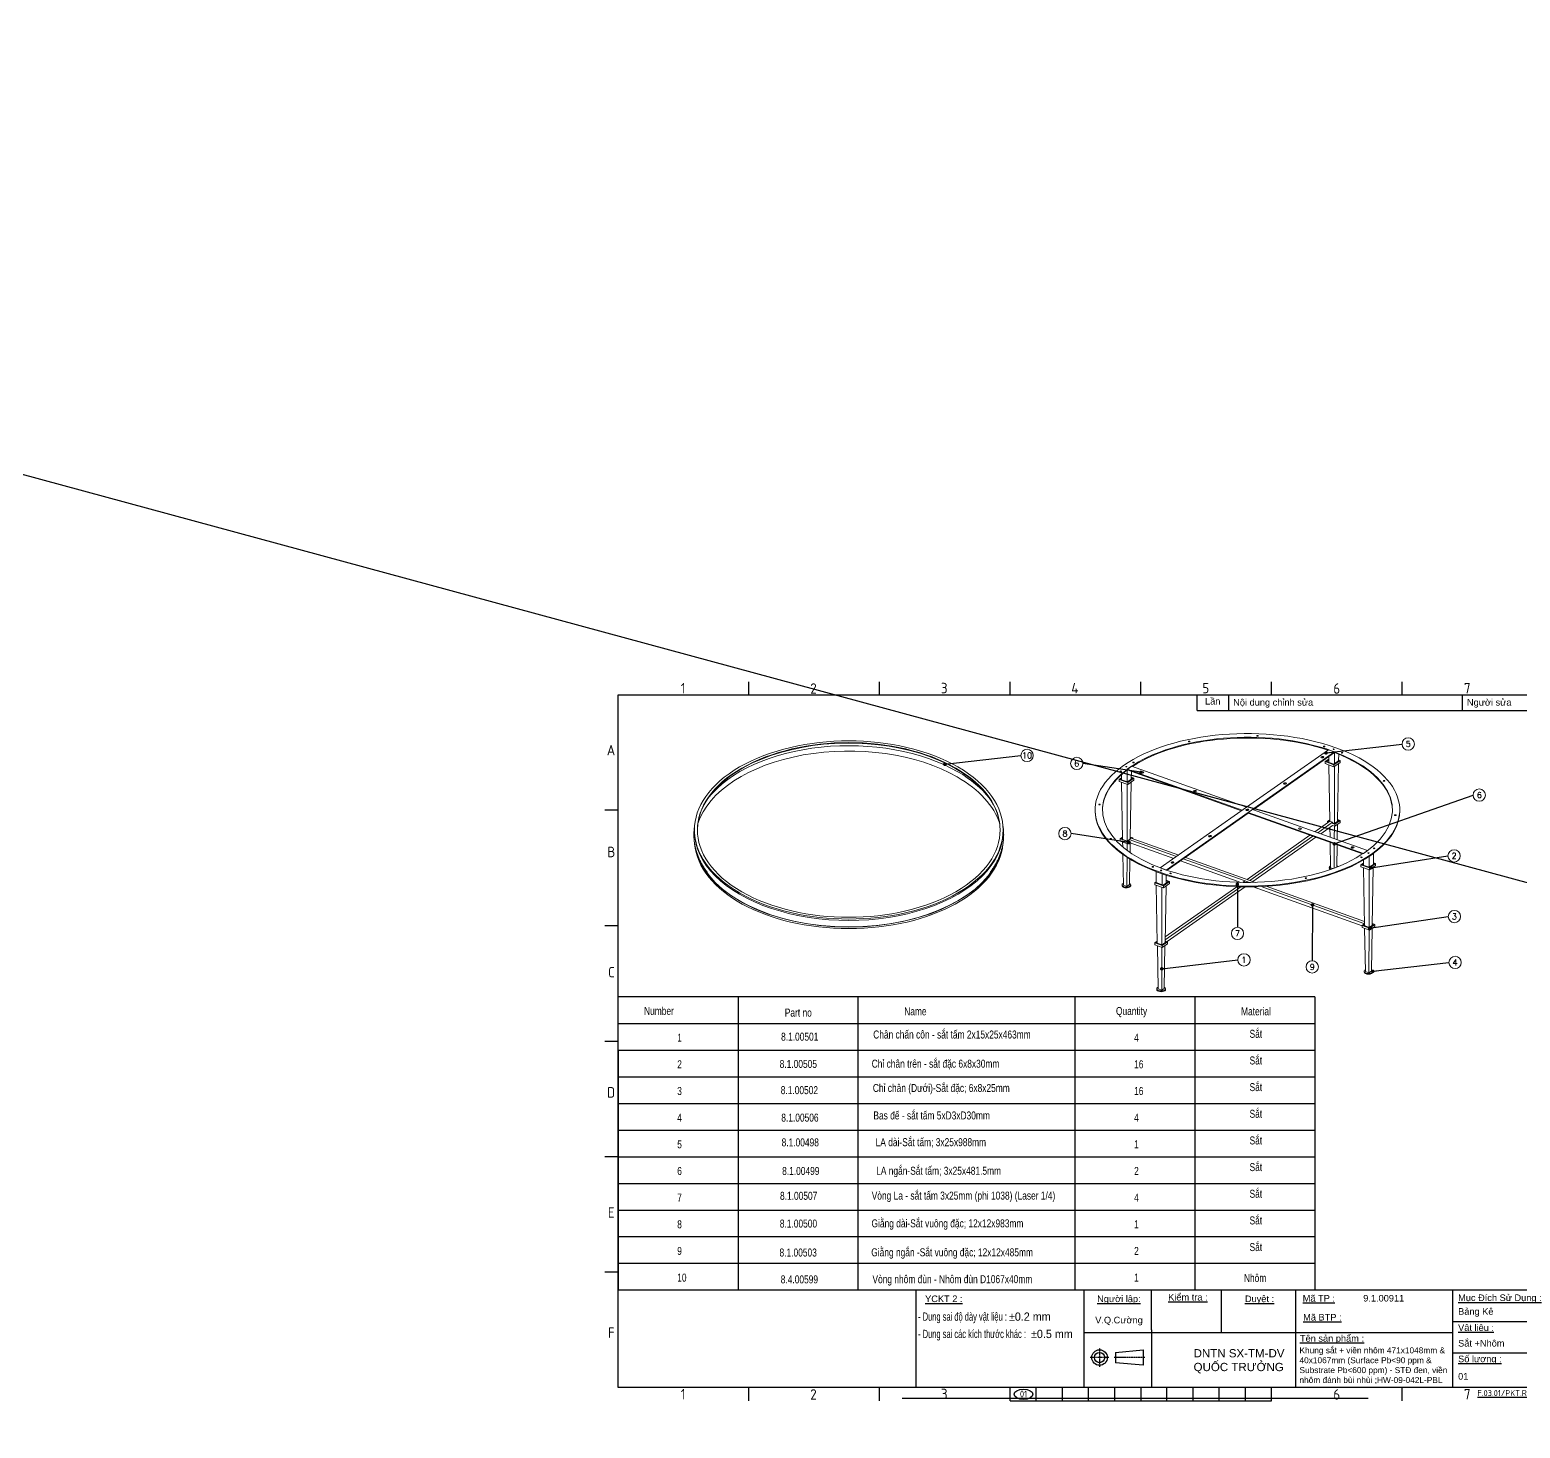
# Model space of a CAD drawing. Header units: millimetres. Extents: x -205945 to -46279, y 28253 to 108078.
# Drawn here: x -95726 to -90646, y 32865 to 37634 of the extents above; entities that cross this region are included whole.
import ezdxf
from ezdxf.enums import TextEntityAlignment as Align

# ---------------------------------------------------------------- set-up
doc = ezdxf.new("R2010")
doc.units = ezdxf.units.MM
for name, pattern in [('CENTER', [2, 1.25, -0.25, 0.25, -0.25]), ('CENTERX2', [4, 2.5, -0.5, 0.5, -0.5]), ('CONTPVMNIL', [0])]:
    doc.linetypes.add(name, pattern=pattern)
doc.layers.get('0').update_dxf_attribs({"linetype": 'CONTPVMNIL'})
for name, color, linetype in [('CENTER', 1, 'CENTERX2'), ('FRAME050', 6, 'Continuous'), ('MAIN', 7, 'Continuous')]:
    doc.layers.add(name, color=color, linetype=linetype)
doc.layers.add('from', color=7, linetype='Continuous', lineweight=13)
doc.styles.add('ISOCP', font='isocp')
doc.styles.add('SLDTEXTSTYLE3', font='TXT', dxfattribs={"width": 0.65, "bigfont": 'bigfont'})
doc.styles.get("Standard").update_dxf_attribs({"font": 'isocp.shx'})
doc.styles.add('style1', font='arial.ttf', dxfattribs={"width": 0.75})
doc.styles.add('TXT', font='txt.shx', dxfattribs={"bigfont": 'gbcbig.shx'})
doc.dimstyles.new('Dim7.5', dxfattribs={"dimtxt": 7.5, "dimasz": 4, "dimexe": 0, "dimexo": 0, "dimgap": 1, "dimtad": 1, "dimdsep": 46, "dimtxsty": 'Standard', "dimcen": 0, "dimclrd": 3, "dimclre": 3, "dimclrt": 7, "dimadec": 3, "dimazin": 2, "dimtp": 0.05, "dimtm": 0.05, "dimtfac": 0.7, "dimtofl": 0, "dimtmove": 0, "dimatfit": 3, "dimfxl": 0, "dimtolj": 1, "dimarcsym": 0})

# ---------------------------------------------------------------- blocks, each defined once
blk = doc.blocks.new('ẢERHAEEH')
at = {"layer": 'FRAME050'}
for p, q in [((-261.36, 213.96), (-261.36, 217.92)), ((-221.76, 213.96), (-221.76, 217.92)), ((-182.16, 213.96), (-182.16, 217.92)), ((-142.56, 213.96), (-142.56, 217.92)), ((-102.96, 213.96), (-102.96, 217.92)), ((-63.36, 213.96), (-63.36, 217.92)), ((-23.76, 213.96), (-23.76, 217.92)), ((-300.96, 178.96), (-304.92, 178.96)), ((0, 178.96), (-3.96, 178.96)), ((-300.96, 143.96), (-304.92, 143.96)), ((0, 143.96), (-3.96, 143.96)), ((-304.92, 108.96), (-300.96, 108.96)), ((-3.96, 108.96), (0, 108.96)), ((-300.96, 73.96), (-304.92, 73.96)), ((0, 73.96), (-3.96, 73.96)), ((-300.96, 38.96), (-304.92, 38.96)), ((0, 38.96), (-3.96, 38.96)), ((-261.36, 0), (-261.36, 3.96)), ((-221.76, 0), (-221.76, 3.96)), ((-182.16, 0), (-182.16, 3.96)), ((-182.16, 0), (-102.96, 0)), ((-174.24, 0), (-174.24, 3.96)), ((-166.32, 0), (-166.32, 3.96)), ((-158.4, 0), (-158.4, 3.96)), ((-150.48, 0), (-150.48, 3.96)), ((-142.56, 3.96), (-142.56, 0)), ((-134.64, 0), (-134.64, 3.96)), ((-126.72, 0), (-126.72, 3.96)), ((-118.8, 0), (-118.8, 3.96)), ((-110.88, 0), (-110.88, 3.96)), ((-102.96, 0), (-102.96, 3.96)), ((-63.36, 0), (-63.36, 3.96)), ((-23.76, 0), (-23.76, 3.96))]:
    blk.add_line(p, q, dxfattribs=at)
at = {"layer": 'MAIN', "color": 7, "linetype": 'Continuous'}
blk.add_lwpolyline([(-300.96, 213.96), (-3.96, 213.96), (-3.96, 3.96), (-300.96, 3.96)], close=True, dxfattribs=at)
at = {"layer": 'FRAME050', "style": 'ISOCP'}
for s, p in [('1', (-281.95, 214.36)), ('2', (-242.72, 214.28)), ('3', (-203.13, 214.42)), ('4', (-163.63, 214.36)), ('5', (-123.93, 214.42)), ('6', (-84.25, 214.28)), ('7', (-44.67, 214.36)), ('8', (-9.03, 214.36)), ('A', (-3.41, 201.17)), ('A', (-304.37, 195.59)), ('B', (-304.21, 164.74)), ('B', (-3.25, 164.74)), ('C', (-303.97, 128.3)), ('C', (-3.01, 128.3)), ('D', (-304.3, 91.87)), ('D', (-3.34, 91.87)), ('E', (-304.05, 55.44)), ('E', (-3.09, 55.44)), ('F', (-304.05, 19.01)), ('1', (-281.95, 0.4)), ('2', (-242.72, 0.32)), ('3', (-203.13, 0.46)), ('6', (-84.25, 0.32)), ('7', (-44.67, 0.4)), ('8', (-9.03, 0.4))]:
    blk.add_text(s, height=3.17, dxfattribs=at).set_placement(p)
blk = doc.blocks.new('1233123')
at = {"color": 0, "linetype": 'Continuous', "lineweight": 0, "extrusion": (5.55112e-17, 0.816497, 0.57735)}
for p, q in [((-95702.2, 43919), (-95702.2, 43914.1)), ((-94650.2, 43919), (-94650.2, 43914.1))]:
    blk.add_line(p, q, dxfattribs=at)
at = {"color": 0, "linetype": 'Continuous', "lineweight": 0, "extrusion": (-8.71792e-18, -5.55112e-17, -1)}
blk.add_ellipse((-95176.2, 43919), major_axis=(526, 0), ratio=0.57735, start_param=-0.785398, end_param=5.497787, dxfattribs=at)
at = {"color": 0, "linetype": 'Continuous', "lineweight": 0, "extrusion": (-6.33223e-17, 5.55112e-17, -1)}
blk.add_ellipse((-95176.2, 43919), major_axis=(516, 0), ratio=0.57735, start_param=-0.785398, end_param=5.497787, dxfattribs=at)
at = {"color": 0, "linetype": 'Continuous', "lineweight": 0, "extrusion": (-5.93472e-17, -1.11022e-16, -1)}
blk.add_ellipse((-95176.2, 43917.3), major_axis=(-516, 0), ratio=0.57735, start_param=0.002741, end_param=2.356194, dxfattribs=at)
at = {"color": 0, "linetype": 'Continuous', "lineweight": 0, "extrusion": (-2.41367e-17, -1.11022e-16, -1)}
blk.add_ellipse((-95176.2, 43886.3), major_axis=(-523, 0), ratio=0.57735, start_param=0.181759, end_param=2.356194, dxfattribs=at)
at = {"color": 0, "linetype": 'Continuous', "lineweight": 0, "extrusion": (-1.92686e-16, -1.11022e-16, -1)}
blk.add_ellipse((-95176.2, 43902.7), major_axis=(526, 0), ratio=0.57735, start_param=-2.716135, end_param=-0.785398, dxfattribs=at)
at = {"color": 0, "linetype": 'Continuous', "lineweight": 0, "extrusion": (6.38779e-17, 5.55112e-17, -1)}
blk.add_ellipse((-95176.2, 43917.3), major_axis=(516, 0), ratio=0.57735, start_param=-0.785398, end_param=-0.002741, dxfattribs=at)
at = {"color": 0, "linetype": 'Continuous', "lineweight": 0, "extrusion": (-3.98239e-17, -5.55112e-17, -1)}
blk.add_ellipse((-95176.2, 43886.3), major_axis=(523, 0), ratio=0.57735, start_param=-0.785398, end_param=-0.181759, dxfattribs=at)
at = {"color": 0, "linetype": 'Continuous', "lineweight": 0, "extrusion": (-1.35337e-16, 5.55112e-17, -1)}
blk.add_ellipse((-95176.2, 43902.7), major_axis=(526, 0), ratio=0.57735, start_param=-0.785398, end_param=-0.425458, dxfattribs=at)
at = {"color": 0, "linetype": 'Continuous', "lineweight": 0, "extrusion": (-2.63754e-17, -1.66533e-16, -1)}
blk.add_ellipse((-95176.2, 43902.7), major_axis=(-528, 0), ratio=0.57735, start_param=-0.024089, end_param=0.024089, dxfattribs=at)
at = {"color": 0, "linetype": 'Continuous', "lineweight": 0, "extrusion": (-3.56249e-17, -2.22045e-16, -1)}
blk.add_ellipse((-95176.2, 43914.1), major_axis=(526, 0), ratio=0.57735, start_param=0, end_param=3.141593, dxfattribs=at)
at = {"color": 0, "linetype": 'Continuous', "lineweight": 0, "extrusion": (-7.89729e-17, -5.18833e-33, -1)}
blk.add_ellipse((-95176.2, 43902.7), major_axis=(528, 0), ratio=0.57735, start_param=-0.024089, end_param=0.024089, dxfattribs=at)
at = {"color": 0, "linetype": 'Continuous', "lineweight": 0, "extrusion": (-8.76257e-17, -5.7568e-33, -1)}
blk.add_ellipse((-95176.2, 43886.3), major_axis=(526, 0), ratio=0.57735, start_param=0.048151, end_param=3.093441, dxfattribs=at)
at = {"color": 0, "linetype": 'Continuous', "lineweight": 0, "extrusion": (-8.37263e-17, -1.66533e-16, -1)}
blk.add_ellipse((-95176.2, 43891.2), major_axis=(526, 0), ratio=0.57735, start_param=0.094455, end_param=3.047138, dxfattribs=at)
at = {"color": 0, "linetype": 'Continuous', "lineweight": 0, "extrusion": (-7.97674e-17, -1.11022e-16, -1)}
blk.add_ellipse((-95176.2, 43891.2), major_axis=(525, 0), ratio=0.57735, start_param=0.166792, end_param=2.974801, dxfattribs=at)
at = {"color": 0, "linetype": 'Continuous', "lineweight": 0}
for points, knots in [([(-95704.1, 43910), (-95704, 43912.1), (-95703.9, 43914.2), (-95703.4, 43920.4), (-95703, 43924.5), (-95702.2, 43930.3), (-95701.9, 43931.9), (-95701.6, 43933.6)], [0, 0, 0, 0, 10.000535, 10.000535, 29.680213, 29.680213, 37.707064, 37.707064, 37.707064, 37.707064]), ([(-95658.8, 43775), (-95658.8, 43775), (-95658.8, 43775), (-95658.8, 43775), (-95658.8, 43775), (-95658.8, 43775), (-95658.8, 43775), (-95658.8, 43775), (-95658.8, 43775), (-95658.8, 43775), (-95658.8, 43775), (-95658.8, 43775), (-95658.8, 43775), (-95658.8, 43775), (-95658.8, 43775), (-95658.8, 43775), (-95658.8, 43775), (-95658.9, 43775), (-95658.9, 43775), (-95658.9, 43775), (-95658.9, 43775), (-95658.9, 43775.1), (-95658.9, 43775.1), (-95659, 43775.2), (-95659.1, 43775.3), (-95659.3, 43775.7), (-95659.5, 43775.9), (-95660.2, 43776.9), (-95660.8, 43777.6), (-95662.6, 43780.1), (-95663.9, 43782), (-95667.6, 43787.3), (-95669.9, 43790.9), (-95674.5, 43798.4), (-95676.7, 43802.3), (-95681, 43810.1), (-95683, 43814.1), (-95686.7, 43822), (-95688.4, 43826.1), (-95691.6, 43834.1), (-95693.1, 43838.2), (-95695.7, 43846.3), (-95696.9, 43850.4), (-95699.1, 43858.6), (-95700, 43862.7), (-95701.6, 43871), (-95702.2, 43875.1), (-95703.3, 43883.4), (-95703.6, 43887.6), (-95704, 43892.9), (-95704, 43894.1), (-95704.1, 43895.3)], [311.941518, 311.941518, 311.941518, 311.941518, 311.946159, 311.946159, 311.953733, 311.953733, 311.957995, 311.957995, 311.963685, 311.963685, 311.968411, 311.968411, 311.973879, 311.973879, 311.981667, 311.981667, 311.994492, 311.994492, 312.018844, 312.018844, 312.072696, 312.072696, 312.214838, 312.214838, 312.640933, 312.640933, 313.918482, 313.918482, 317.750251, 317.750251, 327.737006, 327.737006, 346.686207, 346.686207, 367.13536, 367.13536, 387.537011, 387.537011, 407.879458, 407.879458, 428.15108, 428.15108, 448.339428, 448.339428, 468.431809, 468.431809, 488.416256, 488.416256, 508.283004, 508.283004, 513.942314, 513.942314, 513.942314, 513.942314]), ([(-94648.4, 43895.3), (-94648.5, 43893.2), (-94648.6, 43891.1), (-94649.1, 43884.9), (-94649.5, 43880.8), (-94650.6, 43872.6), (-94651.3, 43868.5), (-94653, 43860.3), (-94654, 43856.3), (-94656.2, 43848.2), (-94657.4, 43844.1), (-94660.1, 43836.1), (-94661.6, 43832.1), (-94664.9, 43824.1), (-94666.6, 43820.1), (-94670.4, 43812.2), (-94672.4, 43808.3), (-94676.7, 43800.5), (-94679, 43796.6), (-94683.8, 43788.9), (-94686.4, 43785.1), (-94690.4, 43779.4), (-94691.7, 43777.6), (-94693.2, 43775.5), (-94693.3, 43775.4), (-94693.4, 43775.2), (-94693.5, 43775.1), (-94693.6, 43775), (-94693.6, 43775), (-94693.6, 43775), (-94693.6, 43775), (-94693.6, 43775), (-94693.6, 43775), (-94693.6, 43775), (-94693.6, 43775), (-94693.6, 43775), (-94693.6, 43775), (-94693.6, 43775), (-94693.6, 43775), (-94693.6, 43775), (-94693.6, 43775), (-94693.6, 43775), (-94693.6, 43775), (-94693.6, 43775), (-94693.6, 43775), (-94693.6, 43775)], [0, 0, 0, 0, 10.000535, 10.000535, 29.680213, 29.680213, 49.450142, 49.450142, 69.341224, 69.341224, 89.34704, 89.34704, 109.457595, 109.457595, 129.661049, 129.661049, 149.945021, 149.945021, 170.297434, 170.297434, 190.707044, 190.707044, 200.934671, 200.934671, 201.476746, 201.476746, 201.883789, 201.883789, 201.922412, 201.922412, 201.953786, 201.953786, 201.969593, 201.969593, 201.973514, 201.973514, 201.977446, 201.977446, 201.981387, 201.981387, 201.985325, 201.985325, 201.993278, 201.993278, 201.999514, 201.999514, 201.999514, 201.999514]), ([(-94650.8, 43933.6), (-94650.4, 43931.1), (-94650, 43928.6), (-94649.2, 43921.9), (-94648.8, 43917.7), (-94648.5, 43912.4), (-94648.4, 43911.2), (-94648.4, 43910)], [476.235586, 476.235586, 476.235586, 476.235586, 488.41631, 488.41631, 508.283057, 508.283057, 513.942314, 513.942314, 513.942314, 513.942314])]:
    blk.add_open_spline(points, degree=3, knots=knots, dxfattribs=at)

msp = doc.modelspace()

# ---------------------------------------------------------------- linework, layer by layer
at = {"ltscale": 30}
for p, q in [((-135875.365, 47014.308), (-66788.624, 28252.757)), ((-91345.635, 34336.248, 0), (-93721.16, 34336.248, 0)), ((-93312.069, 34336.248, 0), (-93312.069, 33336.248, 0)), ((-92902.978, 33336.248, 0), (-92902.978, 34336.248, 0)), ((-92163.817, 34336.248, 0), (-92163.817, 33336.248, 0)), ((-91754.726, 34336.248, 0), (-91754.726, 33336.248, 0)), ((-91345.635, 34336.248, 0), (-91345.635, 33336.248, 0)), ((-93721.16, 34245.339, 0), (-91345.635, 34245.339, 0)), ((-93721.16, 34154.43, 0), (-93721.16, 33336.248, 0)), ((-93721.16, 34154.43, 0), (-91345.635, 34154.43, 0)), ((-93721.16, 34063.521, 0), (-91345.635, 34063.521, 0)), ((-93721.16, 33972.612, 0), (-91345.635, 33972.612, 0)), ((-93721.16, 33881.703, 0), (-91345.635, 33881.703, 0)), ((-93721.16, 33790.794, 0), (-91345.635, 33790.794, 0)), ((-93721.16, 33699.885, 0), (-91345.635, 33699.885, 0)), ((-93721.16, 33608.976, 0), (-91345.635, 33608.976, 0)), ((-91345.635, 33518.067, 0), (-93721.16, 33518.067, 0)), ((-91345.635, 33427.158, 0), (-93721.16, 33427.158, 0))]:
    msp.add_line(p, q, dxfattribs=at)
at = {"color": 0, "linetype": 'Continuous', "lineweight": 0, "extrusion": (0, 0.865351, 0.501167)}
for p, q in [((-91299.327, 35178.717, 0), (-91578.779, 34982.249, 0)), ((-91572.933, 34964.774, 0), (-91278.97, 35171.444, 0)), ((-91279.02, 35168.813, 0), (-91555.973, 34974.102, 0)), ((-91278.97, 35171.444, 0), (-91299.327, 35178.717, 0)), ((-91298.893, 35154.841, 0), (-91298.558, 35135.625, 0)), ((-91278.908, 35168.771, 0), (-91279.017, 35131.605, 0)), ((-91264.672, 35163.197, 0), (-91265.051, 35141.424, 0)), ((-91985.398, 35109.36, 0), (-91985.516, 35069.289, 0)), ((-91970.799, 35122.302, 0), (-91985.311, 35112.099, 0)), ((-91985.311, 35112.099, 0), (-91593.29, 34972.047, 0)), ((-91595.739, 34970.326, 0), (-91985.24, 35109.478, 0)), ((-91971.152, 35104.445, 0), (-91971.617, 35077.696, 0)), ((-91578.779, 34982.249, 0), (-91970.799, 35122.302, 0)), ((-91298.743, 35146.229, 0), (-91310.423, 35138.017, 0)), ((-91310.423, 35138.017, 0), (-91310.423, 35131.094, 0)), ((-91310.423, 35138.017, 0), (-91281.108, 35127.544, 0)), ((-91281.108, 35120.622, 0), (-91310.423, 35131.094, 0)), ((-91306.238, 35138.369, 0), (-91298.698, 35143.67, 0)), ((-91281.81, 35129.641, 0), (-91306.238, 35138.369, 0)), ((-91298.579, 35136.831, 0), (-91299.709, 35136.036, 0)), ((-91298.404, 35126.801, 0), (-91295.053, 34934.549, 0)), ((-91264.396, 35141.884, 0), (-91281.81, 35129.641, 0)), ((-91281.108, 35127.544, 0), (-91260.212, 35142.236, 0)), ((-91260.212, 35135.313, 0), (-91281.108, 35120.622, 0)), ((-91281.108, 35127.544, 0), (-91281.108, 35120.622, 0)), ((-91279.045, 35122.072, 0), (-91279.62, 34926.848, 0)), ((-91265.218, 35131.793, 0), (-91268.659, 34933.799, 0)), ((-91265.039, 35142.114, 0), (-91264.396, 35141.884, 0)), ((-91260.212, 35142.236, 0), (-91265.007, 35143.949, 0)), ((-91260.212, 35142.236, 0), (-91260.212, 35135.313, 0)), ((-92005.159, 35082.606, 0), (-92012.841, 35077.205, 0)), ((-92012.841, 35077.205, 0), (-92012.841, 35070.282, 0)), ((-92012.841, 35077.205, 0), (-91983.527, 35066.732, 0)), ((-91983.527, 35059.809, 0), (-92012.841, 35070.282, 0)), ((-92008.657, 35077.556, 0), (-92005.114, 35080.047, 0)), ((-91984.229, 35068.829, 0), (-92008.657, 35077.556, 0)), ((-92005.344, 35093.241, 0), (-92005.048, 35076.267, 0)), ((-92004.894, 35067.443, 0), (-92001.505, 34872.99, 0)), ((-91985.542, 35060.529, 0), (-91986.11, 34867.491, 0)), ((-91966.815, 35081.072, 0), (-91984.229, 35068.829, 0)), ((-91983.527, 35066.732, 0), (-91962.63, 35081.423, 0)), ((-91962.63, 35074.501, 0), (-91983.527, 35059.809, 0)), ((-91983.527, 35066.732, 0), (-91983.527, 35059.809, 0)), ((-91971.784, 35068.065, 0), (-91975.134, 34875.323, 0)), ((-91971.529, 35082.756, 0), (-91966.815, 35081.072, 0)), ((-91962.63, 35081.423, 0), (-91971.497, 35084.591, 0)), ((-91962.63, 35081.423, 0), (-91962.63, 35074.501, 0)), ((-92094.856, 34970.916, 0), (-92094.856, 34973.512, 0)), ((-91578.779, 34982.249, 0), (-91872.825, 34775.521, 0)), ((-91852.468, 34768.248, 0), (-91572.933, 34964.774, 0)), ((-91572.933, 34962.178, 0), (-91849.837, 34767.502, 0)), ((-91572.933, 34964.774, 0), (-91180.796, 34824.681, 0)), ((-91183.533, 34823.063, 0), (-91572.933, 34962.178, 0)), ((-91166.285, 34834.883, 0), (-91558.421, 34974.977, 0)), ((-91056.856, 34970.916, 0), (-91056.856, 34973.512, 0)), ((-91295.174, 34934.592, 0), (-91345.784, 34899.011, 0)), ((-91285.402, 34931.101, 0), (-91336.013, 34895.52, 0)), ((-91285.942, 34920.338, 0), (-91326.219, 34892.021, 0)), ((-91295.137, 34939.359, 0), (-91303.449, 34933.515, 0)), ((-91303.449, 34933.515, 0), (-91303.449, 34928.774, 0)), ((-91303.449, 34933.515, 0), (-91298.978, 34931.918, 0)), ((-91299.265, 34933.867, 0), (-91295.092, 34936.8, 0)), ((-91297.236, 34933.142, 0), (-91299.265, 34933.867, 0)), ((-91285.402, 34931.101, 0), (-91295.174, 34934.592, 0)), ((-91294.698, 34914.182, 0), (-91294.112, 34880.55, 0)), ((-91285.942, 34927.26, 0), (-91278.206, 34924.497, 0)), ((-91278.206, 34917.574, 0), (-91285.942, 34920.338, 0)), ((-91285.402, 34927.64, 0), (-91285.402, 34931.101, 0)), ((-91278.907, 34926.594, 0), (-91285.402, 34928.914, 0)), ((-91279.646, 34918.088, 0), (-91279.771, 34875.427, 0)), ((-91264.396, 34936.796, 0), (-91278.907, 34926.594, 0)), ((-91278.206, 34924.497, 0), (-91260.212, 34937.148, 0)), ((-91260.212, 34930.225, 0), (-91278.206, 34917.574, 0)), ((-91278.206, 34924.497, 0), (-91278.206, 34917.574, 0)), ((-91268.827, 34924.168, 0), (-91269.736, 34871.842, 0)), ((-91268.581, 34938.291, 0), (-91264.396, 34936.796, 0)), ((-91260.212, 34937.148, 0), (-91268.549, 34940.126, 0)), ((-91260.212, 34937.148, 0), (-91260.212, 34930.225, 0)), ((-92001.627, 34880.001, 0), (-92009.939, 34874.157, 0)), ((-92009.939, 34874.157, 0), (-91984.696, 34865.139, 0)), ((-92009.939, 34874.157, 0), (-92009.939, 34867.234, 0)), ((-91984.696, 34858.216, 0), (-92009.939, 34867.234, 0)), ((-92005.755, 34874.509, 0), (-92001.582, 34877.442, 0)), ((-91985.398, 34867.236, 0), (-92005.755, 34874.509, 0)), ((-92001.351, 34864.166, 0), (-92001.06, 34847.483, 0)), ((-91986.136, 34858.731, 0), (-91986.204, 34835.668, 0)), ((-91979.182, 34871.606, 0), (-91985.398, 34867.236, 0)), ((-91984.696, 34865.139, 0), (-91979.182, 34869.016, 0)), ((-91984.696, 34865.139, 0), (-91984.696, 34858.216, 0)), ((-91979.182, 34862.093, 0), (-91984.696, 34858.216, 0)), ((-91972.216, 34877.374, 0), (-91979.182, 34872.477, 0)), ((-91979.182, 34872.477, 0), (-91979.182, 34862.093, 0)), ((-91979.182, 34872.477, 0), (-91817.219, 34814.615, 0)), ((-91979.182, 34862.093, 0), (-91827.012, 34807.729, 0)), ((-91975.388, 34860.738, 0), (-91975.952, 34828.295, 0)), ((-91975.071, 34878.934, 0), (-91970.886, 34877.438, 0)), ((-91966.702, 34877.79, 0), (-91975.04, 34880.769, 0)), ((-91972.216, 34877.374, 0), (-91810.253, 34819.512, 0)), ((-91970.886, 34877.438, 0), (-91971.395, 34877.081, 0)), ((-91968.952, 34876.208, 0), (-91966.702, 34877.79, 0)), ((-91966.702, 34877.79, 0), (-91966.702, 34875.404, 0)), ((-91362.744, 34887.087, 0), (-91577.259, 34736.273, 0)), ((-91352.973, 34883.596, 0), (-91567.487, 34732.782, 0)), ((-91343.179, 34880.097, 0), (-91557.694, 34729.283, 0)), ((-91293.796, 34862.455, 0), (-91292.291, 34776.093, 0)), ((-91279.824, 34857.463, 0), (-91280.066, 34775.222, 0)), ((-91270.047, 34853.97, 0), (-91271.357, 34778.561, 0)), ((-92000.606, 34821.447, 0), (-91998.781, 34716.735, 0)), ((-91986.274, 34811.708, 0), (-91986.567, 34712.372, 0)), ((-91976.348, 34805.48, 0), (-91977.86, 34718.493, 0)), ((-91804.207, 34799.582, 0), (-91598.811, 34726.203, 0)), ((-91794.413, 34806.467, 0), (-91574.453, 34727.885, 0)), ((-91787.448, 34811.364, 0), (-91567.487, 34732.782, 0)), ((-91180.796, 34824.681, 0), (-91166.285, 34834.883, 0)), ((-91180.482, 34802.416, 0), (-91180.173, 34784.652, 0)), ((-91160.468, 34814.822, 0), (-91160.62, 34814.877, 0)), ((-91160.468, 34814.822, 0), (-91160.578, 34777.651, 0)), ((-91145.957, 34825.025, 0), (-91160.468, 34814.822, 0)), ((-91145.957, 34825.025, 0), (-91146.611, 34787.354, 0)), ((-91146.108, 34825.079, 0), (-91145.957, 34825.025, 0)), ((-91887.316, 34762.737, 0), (-91887.208, 34762.813, 0)), ((-91887.316, 34762.737, 0), (-91886.663, 34725.294, 0)), ((-91866.959, 34755.465, 0), (-91887.316, 34762.737, 0)), ((-91872.825, 34775.521, 0), (-91852.468, 34768.248, 0)), ((-91866.959, 34755.465, 0), (-91867.068, 34718.294, 0)), ((-91866.851, 34755.541, 0), (-91866.959, 34755.465, 0)), ((-91852.703, 34750.906, 0), (-91853.178, 34723.626, 0)), ((-91296.83, 34776.972, 0), (-91296.83, 34774.376, 0)), ((-91292.291, 34776.093, 0), (-91284.873, 34773.443, 0)), ((-91180.304, 34792.159, 0), (-91189.081, 34785.988, 0)), ((-91189.081, 34785.988, 0), (-91189.081, 34779.065, 0)), ((-91189.081, 34785.988, 0), (-91159.767, 34775.515, 0)), ((-91159.767, 34768.593, 0), (-91189.081, 34779.065, 0)), ((-91184.897, 34786.34, 0), (-91180.259, 34789.6, 0)), ((-91160.468, 34777.612, 0), (-91184.897, 34786.34, 0)), ((-91180.019, 34775.828, 0), (-91176.575, 34578.279, 0)), ((-91160.603, 34768.891, 0), (-91161.181, 34572.779, 0)), ((-91143.054, 34789.855, 0), (-91160.468, 34777.612, 0)), ((-91159.767, 34775.515, 0), (-91138.87, 34790.207, 0)), ((-91138.87, 34783.284, 0), (-91159.767, 34768.593, 0)), ((-91159.767, 34775.515, 0), (-91159.767, 34768.593, 0)), ((-91146.779, 34777.724, 0), (-91150.22, 34579.729, 0)), ((-91146.546, 34791.103, 0), (-91143.054, 34789.855, 0)), ((-91138.87, 34790.207, 0), (-91146.514, 34792.938, 0)), ((-91138.87, 34790.207, 0), (-91138.87, 34783.284, 0)), ((-92003.321, 34717.614, 0), (-92003.321, 34715.018, 0)), ((-91998.781, 34716.735, 0), (-91986.567, 34712.372, 0)), ((-91986.567, 34712.372, 0), (-91977.86, 34718.493, 0)), ((-91973.321, 34717.614, 0), (-91973.321, 34715.018, 0)), ((-91886.72, 34728.537, 0), (-91891.5, 34725.176, 0)), ((-91891.5, 34725.176, 0), (-91891.5, 34718.253, 0)), ((-91891.5, 34725.176, 0), (-91862.186, 34714.703, 0)), ((-91862.186, 34707.78, 0), (-91891.5, 34718.253, 0)), ((-91887.316, 34725.527, 0), (-91886.675, 34725.978, 0)), ((-91862.887, 34716.8, 0), (-91887.316, 34725.527, 0)), ((-91886.509, 34716.47, 0), (-91883.066, 34518.921, 0)), ((-91867.094, 34709.534, 0), (-91867.671, 34513.421, 0)), ((-91845.473, 34729.043, 0), (-91862.887, 34716.8, 0)), ((-91862.186, 34714.703, 0), (-91841.289, 34729.394, 0)), ((-91841.289, 34722.471, 0), (-91862.186, 34707.78, 0)), ((-91862.186, 34714.703, 0), (-91862.186, 34707.78, 0)), ((-91853.345, 34713.996, 0), (-91856.71, 34520.371, 0)), ((-91612.551, 34711.461, 0), (-91856.368, 34540.046, 0)), ((-91598.391, 34711.055, 0), (-91855.998, 34529.945, 0)), ((-91852.002, 34724.453, 0), (-91853.156, 34724.865, 0)), ((-91853.037, 34731.745, 0), (-91845.473, 34729.043, 0)), ((-91841.289, 34729.394, 0), (-91853.005, 34733.58, 0)), ((-91583.925, 34710.842, 0), (-91849.469, 34524.151, 0)), ((-91841.289, 34729.394, 0), (-91841.289, 34722.471, 0)), ((-91584.224, 34731.376, 0), (-91591.78, 34726.064, 0)), ((-91574.453, 34727.885, 0), (-91577.225, 34725.936, 0)), ((-91574.453, 34727.885, 0), (-91569.061, 34725.959, 0)), ((-91567.487, 34732.782, 0), (-91549.323, 34726.293, 0)), ((-91556.245, 34710.996, 0), (-91185.01, 34578.37, 0)), ((-91529.561, 34711.847, 0), (-91178.739, 34586.513, 0)), ((-91511.589, 34712.812, 0), (-91176.836, 34593.219, 0)), ((-91179.495, 34583.322, 0), (-91185.01, 34579.445, 0)), ((-91185.01, 34579.445, 0), (-91185.01, 34572.523, 0)), ((-91185.01, 34579.445, 0), (-91159.767, 34570.427, 0)), ((-91159.767, 34563.504, 0), (-91185.01, 34572.523, 0)), ((-91180.825, 34579.797, 0), (-91176.653, 34582.73, 0)), ((-91160.468, 34572.524, 0), (-91180.825, 34579.797, 0)), ((-91176.743, 34587.916, 0), (-91178.739, 34586.513, 0)), ((-91178.739, 34586.513, 0), (-91178.739, 34583.052, 0)), ((-91176.421, 34569.454, 0), (-91173.852, 34422.024, 0)), ((-91161.206, 34564.019, 0), (-91161.637, 34417.66, 0)), ((-91145.957, 34582.727, 0), (-91160.468, 34572.524, 0)), ((-91159.767, 34570.427, 0), (-91141.772, 34583.078, 0)), ((-91141.772, 34576.155, 0), (-91159.767, 34563.504, 0)), ((-91159.767, 34570.427, 0), (-91159.767, 34563.504, 0)), ((-91150.387, 34570.099, 0), (-91152.93, 34423.781, 0)), ((-91150.142, 34584.222, 0), (-91145.957, 34582.727, 0)), ((-91141.772, 34583.078, 0), (-91150.11, 34586.057, 0)), ((-91141.772, 34583.078, 0), (-91141.772, 34576.155, 0)), ((-91883.188, 34525.931, 0), (-91891.5, 34520.088, 0)), ((-91891.5, 34520.088, 0), (-91891.5, 34513.165, 0)), ((-91891.5, 34520.088, 0), (-91866.257, 34511.069, 0)), ((-91866.257, 34504.147, 0), (-91891.5, 34513.165, 0)), ((-91887.316, 34520.439, 0), (-91883.143, 34523.373, 0)), ((-91866.959, 34513.166, 0), (-91887.316, 34520.439, 0)), ((-91882.912, 34510.097, 0), (-91880.342, 34362.666, 0)), ((-91867.697, 34504.661, 0), (-91868.128, 34358.302, 0)), ((-91852.447, 34523.369, 0), (-91866.959, 34513.166, 0)), ((-91866.257, 34511.069, 0), (-91848.263, 34523.72, 0)), ((-91848.263, 34516.797, 0), (-91866.257, 34504.147, 0)), ((-91866.257, 34511.069, 0), (-91866.257, 34504.147, 0)), ((-91856.878, 34510.741, 0), (-91859.421, 34364.424, 0)), ((-91856.632, 34524.864, 0), (-91852.447, 34523.369, 0)), ((-91848.263, 34523.72, 0), (-91856.6, 34526.699, 0)), ((-91855.998, 34529.945, 0), (-91856.54, 34530.139, 0)), ((-91855.998, 34526.484, 0), (-91855.998, 34529.945, 0)), ((-91848.263, 34523.72, 0), (-91848.263, 34516.797, 0)), ((-91178.391, 34422.903, 0), (-91178.391, 34420.307, 0)), ((-91173.852, 34422.024, 0), (-91161.637, 34417.66, 0)), ((-91161.637, 34417.66, 0), (-91152.93, 34423.781, 0)), ((-91148.391, 34422.903, 0), (-91148.391, 34420.307, 0)), ((-91884.881, 34363.545, 0), (-91884.881, 34360.949, 0)), ((-91880.342, 34362.666, 0), (-91868.128, 34358.302, 0)), ((-91868.128, 34358.302, 0), (-91859.421, 34364.424, 0)), ((-91854.881, 34363.545, 0), (-91854.881, 34360.949, 0))]:
    msp.add_line(p, q, dxfattribs=at)
for p, q in [((-92706.548, 33336.248, 0), (-92706.548, 33003.328, 0)), ((-91665.331, 33336.248, 0), (-91665.331, 33191.094, 0)), ((-90875.709, 33228.782, 0), (-90875.709, 33336.248, 0)), ((-92132.264, 33191.094, 0), (-91410.508, 33191.094, 0)), ((-91902.815, 33200.323, 0), (-91902.815, 33003.328, 0)), ((-91163.986, 32966.28, 0), (-92752.883, 32966.28, 0))]:
    msp.add_line(p, q)
at = {"ltscale": 3}
msp.add_line((-91410.508, 33191.094, 0), (-90875.709, 33191.094, 0), dxfattribs=at)
at = {"color": 0, "linetype": 'Continuous', "lineweight": 0}
for centre, major_axis, start_param, end_param in [((-91575.856, 34973.512, 0), (-519, 0), -5.331687179632194, 0.9514981275473926), ((-91575.856, 34970.916, 0), (-494, 0), -2.15869906, -0.65314679), ((-91575.856, 34970.916, 0), (494, 0), 0.00524295, 0.92619178), ((-91575.856, 34970.916, 0), (-494, 0), -0.59399185, -0.00524295), ((-91320.493, 35150.447, 0), (-2.5, 0), -2.19009453, -0.31736757), ((-91320.493, 35150.447, 0), (2.5, 0), 0.31736757, 0.95149813), ((-91934.084, 35098.895, 0), (-2.5, 0), -2.19009453, -0.31736757), ((-91934.084, 35098.895, 0), (2.5, 0), 0.31736757, 0.95149813), ((-91448.196, 35060.667, 0), (-2.5, 0), -2.19009453, -0.31736757), ((-91448.196, 35060.667, 0), (2.5, 0), 0.31736757, 0.95149813), ((-91754.941, 35034.895, 0), (-2.5, 0), -2.19009453, -0.31736757), ((-91754.941, 35034.895, 0), (2.5, 0), 0.31736757, 0.95149813), ((-91575.856, 34970.916, 0), (-2.5, 0), -2.19009453, -0.31736757), ((-91575.856, 34970.916, 0), (-2.5, 0), -2.19009453, -0.31736757), ((-91575.856, 34970.916, 0), (2.5, 0), 0.31736757, 0.95149813), ((-91575.856, 34970.916, 0), (2.5, 0), 0.31736757, 0.95149813), ((-91396.655, 34906.895, 0), (-2.5, 0), -2.19009453, -0.31736757), ((-91396.655, 34906.895, 0), (2.5, 0), 0.31736757, 0.95149813), ((-91703.6, 34881.106, 0), (-2.5, 0), -2.19009453, -0.31736757), ((-91703.6, 34881.106, 0), (2.5, 0), 0.31736757, 0.95149813), ((-91217.512, 34842.895, 0), (-2.5, 0), -2.19009453, -0.31736757), ((-91217.512, 34842.895, 0), (2.5, 0), 0.31736757, 0.95149813), ((-91831.302, 34791.325, 0), (-2.5, 0), -2.19009453, -0.31736757), ((-91831.302, 34791.325, 0), (2.5, 0), 0.31736757, 0.95149813), ((-91281.83, 34776.972, 0), (-15, 0), -0.6192982, 0.88838671), ((-91281.83, 34776.972, 0), (-15, 0), -0.78894353, -0.6192982), ((-91281.83, 34776.972, 0), (-15, 0), -2.74329553, -2.34977812), ((-91988.321, 34717.614, 0), (-15, 0), -0.78894353, 0.95149813), ((-91988.321, 34717.614, 0), (15, 0), -2.19009453, 0.79181453), ((-91163.391, 34422.903, 0), (-15, 0), -0.78894353, 3.93340718), ((-91869.881, 34363.545, 0), (-15, 0), -0.78894353, 2.52229445), ((-91869.881, 34363.545, 0), (15, 0), -0.6192982, 0.79181453)]:
    msp.add_ellipse(centre, major_axis=major_axis, ratio=0.50116692, start_param=start_param, end_param=end_param, dxfattribs=at)
at = {"color": 0, "linetype": 'Continuous', "lineweight": 0, "extrusion": (-5.55112e-17, -9.24446e-33, -1)}
msp.add_ellipse((-91575.856, 34973.512, 0), major_axis=(494, 0), ratio=0.50116692, start_param=-4.093090781137342, end_param=2.190094526042244, dxfattribs=at)
at = {"color": 0, "linetype": 'Continuous', "lineweight": 0, "extrusion": (1.33279e-16, -5.55112e-17, -1)}
for centre, major_axis, start_param, end_param in [((-91774.917, 35206.333, 0), (2.5, 0), -4.093090781137289, 2.190094526042297), ((-91541.518, 35226.223, 0), (2.5, 0), -4.093090781137289, 2.190094526042297), ((-91320.493, 35153.043, 0), (5, 0), -0.95149813, 5.33168718), ((-91313.91, 35189.956, 0), (2.5, 0), -4.093090781137289, 2.190094526042297), ((-92007.736, 35104.791, 0), (2.5, 0), -4.093090781137289, 2.190094526042297), ((-91964.327, 35135.309, 0), (2.5, 0), -4.093090781137289, 2.190094526042297), ((-91934.084, 35101.491, 0), (5, 0), -0.95149813, 5.33168718), ((-91448.196, 35063.263, 0), (5, 0), -0.95149813, 5.33168718), ((-91110.378, 35072.195, 0), (2.5, 0), -4.093090781137653, 2.190094526041933), ((-91754.941, 35037.491, 0), (5, 0), -0.95149813, 5.33168718), ((-92079.934, 34991.892, 0), (2.5, 0), -4.093090781137289, 2.190094526042297), ((-91575.856, 34973.512, 0), (5, 0), -0.95149813, 5.33168718), ((-91575.856, 34973.512, 0), (5, 0), -0.95149813, 5.33168718), ((-91071.777, 34955.132, 0), (2.5, 0), -4.093090781137289, 2.190094526042297), ((-91396.655, 34909.491, 0), (5, 0), -0.95149813, 5.33168718), ((-92041.333, 34874.829, 0), (2.5, 0), -4.093090781137289, 2.190094526042297), ((-91703.6, 34883.702, 0), (5, 0), -0.95149813, 5.33168718), ((-91217.512, 34845.491, 0), (5, 0), -0.95149813, 5.33168718), ((-91187.385, 34811.714, 0), (2.5, 0), -4.093090781137654, 2.190094526041932), ((-91143.976, 34842.233, 0), (2.5, 0), -4.093090781137289, 2.190094526042297), ((-91898.697, 34778.823, 0), (2.5, 0), -4.093090781137289, 2.190094526042297), ((-91837.802, 34757.068, 0), (2.5, 0), -4.093090781137654, 2.190094526041932), ((-91831.302, 34793.921, 0), (5, 0), -0.95149813, 5.33168718), ((-91610.194, 34720.801, 0), (2.5, 0), -4.093090781137289, 2.190094526042297), ((-91376.795, 34740.69, 0), (2.5, 0), -4.093090781137289, 2.190094526042297)]:
    msp.add_ellipse(centre, major_axis=major_axis, ratio=0.50116692, start_param=start_param, end_param=end_param, dxfattribs=at)
at = {"color": 0, "linetype": 'Continuous', "lineweight": 0, "extrusion": (8.65026e-17, -5.55112e-17, -1)}
msp.add_ellipse((-91281.851, 35180.211, 0), major_axis=(2, 0), ratio=0.50116692, start_param=-5.663887107932682, end_param=0.6192981992469044, dxfattribs=at)
at = {"color": 0, "linetype": 'Continuous', "lineweight": 0, "extrusion": (3.31905e-17, -5.55112e-17, -1)}
msp.add_ellipse((-91253.014, 35168.201, 0), major_axis=(2.493, 0), ratio=0.50116692, start_param=-4.09309078113742, end_param=2.190094526042166, dxfattribs=at)
at = {"color": 0, "linetype": 'Continuous', "lineweight": 0, "extrusion": (-8.32019e-17, -2.22045e-16, -1)}
msp.add_ellipse((-91988.292, 35120.857, 0), major_axis=(-2, 0), ratio=0.50116692, start_param=-4.09309078113747, end_param=2.190094526042116, dxfattribs=at)
at = {"color": 0, "linetype": 'Continuous', "lineweight": 0, "extrusion": (8.29563e-17, 1.66533e-16, -1)}
msp.add_ellipse((-91575.856, 34970.916, 0), major_axis=(-519, 0), ratio=0.50116692, start_param=-0.95149813, end_param=0, dxfattribs=at)
at = {"color": 0, "linetype": 'Continuous', "lineweight": 0, "extrusion": (-5.76803e-17, -1.66533e-16, -1)}
msp.add_ellipse((-91575.856, 34970.916, 0), major_axis=(519, 0), ratio=0.50116692, start_param=0, end_param=2.19009453, dxfattribs=at)
at = {"color": 0, "linetype": 'Continuous', "lineweight": 0, "extrusion": (-1.37806e-17, -1.11022e-16, -1)}
msp.add_ellipse((-91163.42, 34826.166, 0), major_axis=(2, 0), ratio=0.50116692, start_param=-4.093090781137471, end_param=2.190094526042115, dxfattribs=at)
at = {"color": 0, "linetype": 'Continuous', "lineweight": 0, "extrusion": (4.47721e-17, -9.23805e-30, -1)}
msp.add_ellipse((-91869.861, 34766.813, 0), major_axis=(-2, 0), ratio=0.50116692, start_param=-5.663887107932043, end_param=0.6192981992475435, dxfattribs=at)
at = {"color": 0, "linetype": 'Continuous', "lineweight": 0, "extrusion": (-5.55112e-17, -1.66533e-16, -1)}
msp.add_ellipse((-91281.83, 34774.376, 0), major_axis=(-15, 0), ratio=0.50116692, start_param=-0.60182137, end_param=0, dxfattribs=at)
at = {"color": 0, "linetype": 'Continuous', "lineweight": 0, "extrusion": (-5.55112e-17, -3.88578e-16, -1)}
msp.add_ellipse((-91988.321, 34715.018, 0), major_axis=(-15, 0), ratio=0.50116692, start_param=-0.95149813, end_param=0, dxfattribs=at)
at = {"color": 0, "linetype": 'Continuous', "lineweight": 0, "extrusion": (5.10327e-17, -5.55112e-17, -1)}
msp.add_ellipse((-91988.321, 34715.018, 0), major_axis=(15, 0), ratio=0.50116692, start_param=0, end_param=2.19009453, dxfattribs=at)
at = {"color": 0, "linetype": 'Continuous', "lineweight": 0, "extrusion": (2.2211e-17, -1.11022e-16, -1)}
msp.add_ellipse((-91163.391, 34420.307, 0), major_axis=(15, 0), ratio=0.50116692, start_param=0, end_param=3.14159265, dxfattribs=at)
at = {"color": 0, "linetype": 'Continuous', "lineweight": 0, "extrusion": (-3.03428e-17, -5.55112e-17, -1)}
msp.add_ellipse((-91869.881, 34360.949, 0), major_axis=(-15, 0), ratio=0.50116692, start_param=-2.52229445, end_param=0, dxfattribs=at)
at = {"color": 0, "linetype": 'Continuous', "lineweight": 0, "extrusion": (-1.22692e-16, -1.66533e-16, -1)}
msp.add_ellipse((-91869.881, 34360.949, 0), major_axis=(15, 0), ratio=0.50116692, start_param=0, end_param=0.6192982, dxfattribs=at)
at = {"color": 1}
msp.add_ellipse((-92339.066, 32980.536, 0), major_axis=(-31.619, 0), ratio=0.55171628, dxfattribs=at)
at = {"layer": 'CENTER', "color": 1, "linetype": 'CENTER', "ltscale": 0.05}
for p, q in [((-92079.943, 33138.092, 0), (-92079.943, 33073.917, 0)), ((-92047.855, 33106.004, 0), (-92112.031, 33106.004, 0))]:
    msp.add_line(p, q, dxfattribs=at)
at = {"layer": 'CENTER'}
msp.add_line((-91926.114, 33106.004, 0), (-92030.1, 33106.004, 0), dxfattribs=at)
at = {"layer": 'from', "color": 4, "ltscale": 3}
for centre in [(-91027.878, 35198.098, 0), (-92327.15, 35159.224, 0), (-92157.708, 35131.837, 0), (-90785.555, 35024.038, 0), (-92197.806, 34892.439, 0), (-90871.456, 34816.676, 0), (-90870.464, 34609.695, 0), (-91609.738, 34552.29, 0), (-91587.607, 34461.828, 0), (-91354.943, 34437.838, 0), (-90868.085, 34453.249, 0)]:
    msp.add_circle(centre, 21, dxfattribs=at)
at = {"layer": 'MAIN'}
for p, q in [((-91747.482, 35311.828, 0), (-91747.482, 35365.828, 0)), ((-91639.482, 35311.828, 0), (-91639.482, 35365.828, 0)), ((-90842.671, 35311.828, 0), (-90842.671, 35365.828, 0)), ((-91747.482, 35311.828, 0), (-90379.91, 35311.828, 0)), ((-93721.16, 33336.248, 0), (-90379.91, 33336.248, 0)), ((-92132.264, 33191.094, 0), (-92132.264, 33336.248, 0)), ((-91902.815, 33200.323, 0), (-91902.815, 33336.248, 0)), ((-91410.508, 33228.782, 0), (-91410.508, 33336.248, 0)), ((-91410.508, 33122.128, 0), (-91410.508, 33228.782, 0)), ((-90875.709, 33228.782, 0), (-90379.91, 33228.782, 0)), ((-90875.709, 33122.128, 0), (-90875.709, 33228.782, 0)), ((-92132.264, 33003.328, 0), (-92132.264, 33191.094, 0)), ((-92026, 33123.646, 0), (-91931.187, 33132.467, 0)), ((-92026, 33123.646, 0), (-92026, 33088.363, 0)), ((-91931.187, 33132.467, 0), (-91931.187, 33079.542, 0)), ((-91410.508, 33003.328, 0), (-91410.508, 33122.128, 0)), ((-90875.709, 33122.128, 0), (-90616.507, 33122.128, 0)), ((-90875.709, 33003.328, 0), (-90875.709, 33122.128, 0)), ((-91931.187, 33079.542, 0), (-92026, 33088.363, 0))]:
    msp.add_line(p, q, dxfattribs=at)
for radius in [26.463, 17.642]:
    msp.add_circle((-92079.943, 33106.004, 0), radius, dxfattribs=at)

# ---------------------------------------------------------------- block references
at = {"xscale": 11.25, "yscale": 11.25, "zscale": 11.25}
msp.add_blockref('ẢERHAEEH', (-90335.36, 32958.778, 0), dxfattribs=at)
msp.add_blockref('1233123', (2241.469, -9013.981, 0))

# ---------------------------------------------------------------- texts
at = {"style": 'style1', "width": 0.75}
for s, height, p in [('8.1.00505', 27.2727, (-93170.221, 34093.516, 0)), ('Chỉ chân trên - sắt đặc 6x8x30mm', 27.27273, (-92856.482, 34094.325, 0)), (' LA dài-Sắt tấm; 3x25x988mm ', 27.27273, (-92851.064, 33826.673, 0)), (' LA ngắn-Sắt tấm; 3x25x481.5mm ', 27.27273, (-92849.271, 33729.231, 0)), ('Vòng La - sắt tấm 3x25mm (phi 1038) (Laser 1/4)', 27.27273, (-92856.531, 33644.503, 0)), ('Giằng dài-Sắt vuông đặc; 12x12x983mm', 27.27273, (-92857.191, 33549.853, 0)), ('Giằng ngắn -Sắt vuông đặc; 12x12x485mm', 27.27273, (-92858.097, 33451.133, 0)), ('Vòng nhôm đùn - Nhôm đùn D1067x40mm', 27.27273, (-92854.021, 33359.475, 0))]:
    msp.add_text(s, height=height, dxfattribs=at).set_placement(p)
at = {"attachment_point": 1}
for s, insert, char_height, width in [('{\\fArial|b0|i0|c0|p34;Lần}', (-91720.295, 35355.178, 0), 22.5, 24.50884), ('{\\LF.03.01/PKT.Rev1(10/08/2020)}', (-90792.023, 32994.939, 0), 20.25, 28.97216)]:
    msp.add_mtext(s, dxfattribs=dict(at, insert=insert, char_height=char_height, width=width))
at = {"color": 0, "attachment_point": 1, "style": 'SLDTEXTSTYLE3'}
for s, insert, char_height, width in [('{\\fArial|b0|i0|c0|p34;\\W1;\\C256;Nội dung chỉnh sửa}', (-91624.409, 35351.458, 0), 22.5, 412.32021), ('{\\fArial|b0|i0|c0|p34;\\W1;\\C256;Người sửa}', (-90827.598, 35351.458, 0), 22.5, 412.32021), ('{\\fArial|b0|i0|c0|p34;\\W1;\\L\\C256;Kiểm tra :}', (-91846.039, 33322.941, 0), 22.5, 156.30931), ('{\\fArial|b0|i0|c0|p34;\\W1;\\L\\C256;YCKT 2 :}', (-92674.527, 33317.493, 0), 22.5, 156.30931), ('{\\fArial|b0|i0|c0|p34;\\W1;\\L\\C256;Người lập:}', (-92088.202, 33317.493, 0), 22.5, 156.30931), ('{\\fArial|b0|i0|c0|p34;\\W1;\\L\\C256;Duyệt :}', (-91584.507, 33317.493, 0), 22.5, 156.30931), ('{\\fArial|b0|i0|c0|p34;\\W1;\\L\\C256;Mã TP :}', (-91387.475, 33319.102, 0), 22.5, 156.30931), ('{\\fArial|b0|i0|c0|p34;\\W1;\\C256;9.1.00911}', (-91181.276, 33319.431, 0), 22.5, 156.30931), ('{\\fArial|b0|i0|c0|p34;\\W1;\\L\\C256;Mục Đích Sử Dụng :}', (-90857.778, 33321.15, 0), 22.5, 298.35095), ('{\\fArial|b0|i0|c0|p34;\\W1;\\C256;Bảng Kê}', (-90857.778, 33274.426, 0), 22.5, 298.35095), ('{\\fArial|b0|i0|c0|p34; - Dung sai độ dày vật liệu : \\W0.933;%%P0.2 mm}', (-92705.317, 33259.581, 0), 28.125, 906.6045), ('{\\fArial|b0|i0|c0|p34;\\W1;\\C256;V.Q.Cường}', (-92094.721, 33244.915, 0), 22.5, 156.30931), ('{\\fArial|b0|i0|c0|p34;\\W1;\\L\\C256;Mã BTP :}', (-91386.031, 33254.691, 0), 22.5, 156.30931), ('{\\fArial|b0|i0|c0|p34; - Dung sai các kích thước khác : \\W0.933; %%P0.5 mm}', (-92705.317, 33200.479, 0), 28.125, 906.6045), ('{\\fArial|b0|i0|c0|p34;\\W1;\\L\\C256;Tên sản phẩm :}', (-91396.889, 33182.624, 0), 22.5, 229.00653), ('{\\fArial|b0|i0|c0|p34;\\W1;\\L\\C256;Vật liệu :}', (-90857.778, 33219.196, 0), 22.5, 156.30931), ('{\\fArial|b0|i0|c0|p34;\\W1;\\C256;DNTN SX-TM-DV QUỐC TRƯỞNG}', (-91759.419, 33134.625, 0), 28.125, 419.09797), ('{\\fArial|b0|i0|c0|p34;\\W1;\\C256;Khung sắt + viền nhôm 471x1048mm & 40x1067mm (Surface Pb<90 ppm & Substrate Pb<600 ppm) - STĐ đen, viền nhôm đánh bùi nhùi ;HW-09-042L-PBL}', (-91398.474, 33140.642, 0), 20.25, 529.02403), ('{\\fArial|b0|i0|c0|p34;\\W1;\\C256;Sắt +Nhôm }', (-90857.778, 33165.869, 0), 22.5, 156.30931), ('{\\fArial|b0|i0|c0|p34;\\W1;\\L\\C256;Số lượng :}', (-90857.778, 33112.542, 0), 22.5, 156.30931), ('{\\fArial|b0|i0|c0|p34;\\W1;\\C256;01}', (-90857.778, 33053.142, 0), 22.5, 156.30931)]:
    msp.add_mtext(s, dxfattribs=dict(at, insert=insert, char_height=char_height, width=width))
at = {"ltscale": 30, "width": 1529.26295, "attachment_point": 1, "style": 'style1'}
for s, insert, char_height in [('Number', (-93632.443, 34301.5, 0), 27.2727), ('Part no', (-93152.835, 34295.751, 0), 27.2727), ('Name', (-92745.783, 34300.163, 0), 27.2727), ('Quantity', (-92023.987, 34301.25, 0), 27.2727), ('Material', (-91597.531, 34300.163, 0), 27.2727), ('1', (-93519.446, 34210.331, 0), 27.273), ('8.1.00501', (-93165.447, 34213.665, 0), 27.2727), ('Chân chấn côn - sắt tấm 2x15x25x463mm', (-92851.443, 34221.078, 0), 27.27273), ('4', (-91962.103, 34210.331, 0), 27.273), ('Sắt', (-91568.639, 34223.519, 0), 27.2727), ('Sắt', (-91568.639, 34132.61, 0), 27.2727), ('2', (-93519.446, 34119.422, 0), 27.273), ('16', (-91962.103, 34119.422, 0), 27.2727), ('Chỉ chân (Dưới)-Sắt đặc; 6x8x25mm', (-92852.625, 34038.78, 0), 27.27273), ('Sắt', (-91568.639, 34041.701, 0), 27.2727), ('3', (-93519.446, 34028.513, 0), 27.273), ('8.1.00502', (-93166.629, 34031.366, 0), 27.2727), ('16', (-91962.103, 34028.513, 0), 27.2727), ('4', (-93519.446, 33937.604, 0), 27.273), ('8.1.00506', (-93164.731, 33937.688, 0), 27.2727), ('Bas đế - sắt tấm 5xD3xD30mm', (-92850.727, 33945.102, 0), 27.27273), ('4', (-91962.103, 33937.604, 0), 27.273), ('Sắt', (-91568.639, 33950.792, 0), 27.2727), ('5', (-93519.446, 33846.695, 0), 27.273), ('8.1.00498', (-93163.645, 33853.248, 0), 27.2727), ('1', (-91962.103, 33846.695, 0), 27.273), ('Sắt', (-91568.639, 33859.883, 0), 27.2727), ('6', (-93519.446, 33755.786, 0), 27.273), ('8.1.00499', (-93161.852, 33755.806, 0), 27.2727), ('2', (-91962.103, 33755.786, 0), 27.273), ('Sắt', (-91568.639, 33768.974, 0), 27.2727), ('Sắt', (-91568.639, 33678.065, 0), 27.2727), ('7', (-93519.446, 33664.877, 0), 27.273), ('8.1.00507', (-93169.112, 33671.078, 0), 27.2727), ('4', (-91962.103, 33664.877, 0), 27.273), ('Sắt', (-91568.639, 33587.156, 0), 27.2727), ('8', (-93519.446, 33573.967, 0), 27.273), ('8.1.00500', (-93169.771, 33576.428, 0), 27.2727), ('1', (-91962.103, 33573.967, 0), 27.273), ('9', (-93519.446, 33483.058, 0), 27.273), ('8.1.00503', (-93170.678, 33477.708, 0), 27.2727), ('2', (-91962.103, 33483.058, 0), 27.273), ('Sắt', (-91568.639, 33496.247, 0), 27.2727), ('10', (-93519.446, 33392.149, 0), 27.2727), ('8.4.00599', (-93166.602, 33386.05, 0), 27.2727), ('1', (-91962.103, 33392.149, 0), 27.273), ('Nhôm', (-91587.803, 33390.913, 0), 27.2727)]:
    msp.add_mtext(s, dxfattribs=dict(at, insert=insert, char_height=char_height))
at = {"color": 7, "insert": (-92351.398, 32992.845, 0), "char_height": 22.5, "width": 24.50884, "attachment_point": 1}
msp.add_mtext('01', dxfattribs=at)
at = {"layer": 'from', "color": 6, "ltscale": 3, "style": 'TXT'}
for s, p in [('5', (-91027.878, 35198.098, 0)), ('10', (-92327.15, 35159.224, 0)), ('6', (-92157.708, 35131.837, 0)), ('6', (-90785.555, 35024.038, 0)), ('8', (-92197.806, 34892.439, 0)), ('2', (-90871.456, 34816.676, 0)), ('3', (-90870.464, 34609.695, 0)), ('7', (-91609.738, 34552.29, 0)), ('1', (-91587.607, 34461.828, 0)), ('9', (-91354.943, 34437.838, 0)), ('4', (-90868.085, 34453.249, 0))]:
    msp.add_text(s, height=20, dxfattribs=at).set_placement(p, align=Align.MIDDLE)

# ---------------------------------------------------------------- leaders
at = {"layer": 'from', "color": 4}
for points in [[(-92607.455, 35128.878, 0), (-92348.15, 35159.224, 0)], [(-91308.184, 35167.752, 0), (-91048.878, 35198.098, 0)], [(-91939.084, 35101.491, 0), (-92136.708, 35131.837, 0)], [(-91279.824, 34857.463, 0), (-90806.555, 35024.038, 0)], [(-91979.182, 34862.093, 0), (-92176.806, 34892.439, 0)], [(-91154.217, 34776.203, 0), (-90892.456, 34816.676, 0)], [(-91610.194, 34719.548, 0), (-91609.738, 34573.29, 0)], [(-91354.15, 34649.18, 0), (-91354.943, 34458.838, 0)], [(-91159.767, 34570.427, 0), (-90891.464, 34609.695, 0)], [(-91867.912, 34431.482, 0), (-91608.607, 34461.828, 0)], [(-91148.391, 34422.903, 0), (-90889.085, 34453.249, 0)]]:
    msp.add_leader(points, dimstyle='Dim7.5', override={"dimasz": 12, "dimldrblk": 'Dot'}, dxfattribs=at)

doc.saveas('drawing.dxf')
